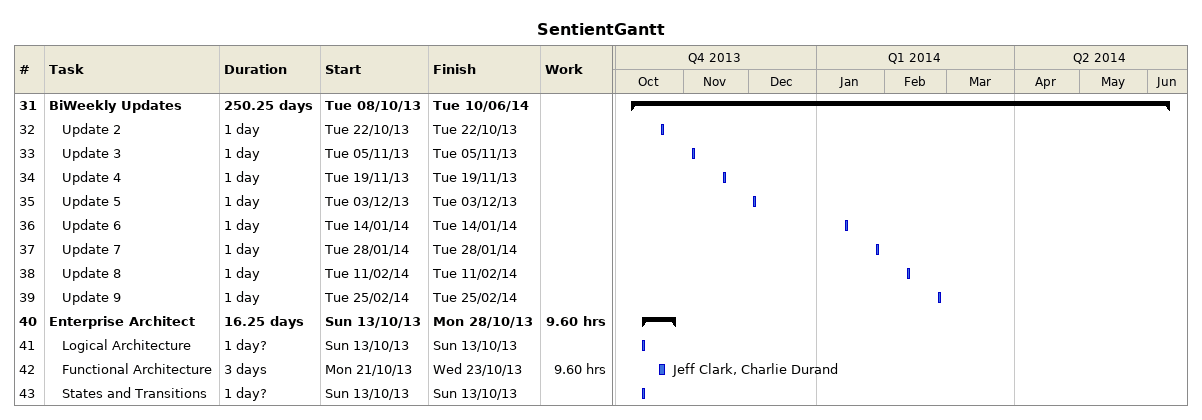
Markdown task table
SentientGantt

| ID | Level | Task | Duration | Start | Finish | Resources | Work (h) |
|---|---|---|---|---|---|---|---|
| 31 | 1 | **BiWeekly Updates** | 250.25d | 2013-10-08 | 2014-06-10 |  |  |
| 32 | 2 | Update 2 | 1d | 2013-10-22 | 2013-10-22 |  |  |
| 33 | 2 | Update 3 | 1d | 2013-11-05 | 2013-11-05 |  |  |
| 34 | 2 | Update 4 | 1d | 2013-11-19 | 2013-11-19 |  |  |
| 35 | 2 | Update 5 | 1d | 2013-12-03 | 2013-12-03 |  |  |
| 36 | 2 | Update 6 | 1d | 2014-01-14 | 2014-01-14 |  |  |
| 37 | 2 | Update 7 | 1d | 2014-01-28 | 2014-01-28 |  |  |
| 38 | 2 | Update 8 | 1d | 2014-02-11 | 2014-02-11 |  |  |
| 39 | 2 | Update 9 | 1d | 2014-02-25 | 2014-02-25 |  |  |
| 40 | 1 | **Enterprise Architect** | 16.25d | 2013-10-13 | 2013-10-28 |  | 9.60 |
| 41 | 2 | Logical Architecture | 1d? | 2013-10-13 | 2013-10-13 |  |  |
| 42 | 2 | Functional Architecture | 3d | 2013-10-21 | 2013-10-23 | Jeff Clark, Charlie Durand | 9.60 |
| 43 | 2 | States and Transitions | 1d? | 2013-10-13 | 2013-10-13 |  |  |
